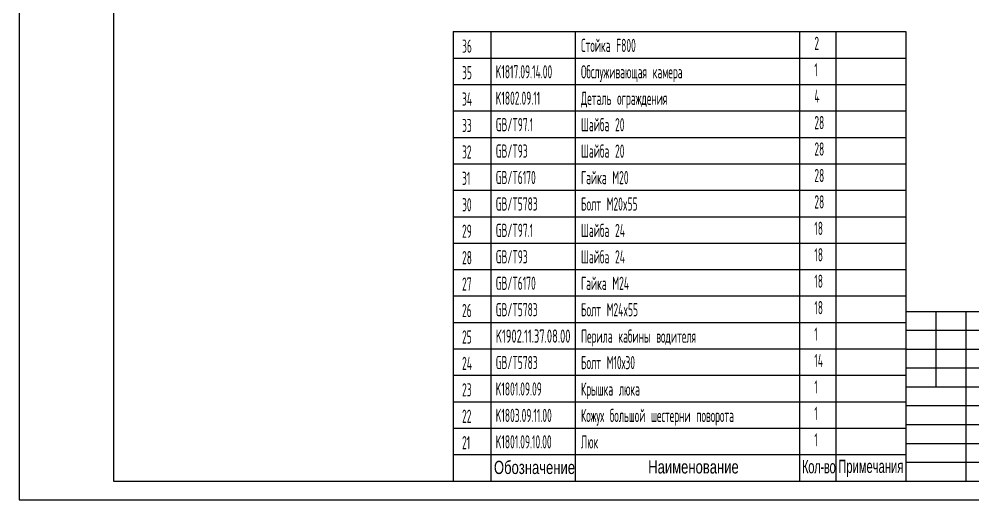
# Model space of a CAD drawing. Header units: millimetres. Extents: x 0 to 16800, y 0 to 12356.
# Drawn here: x 0 to 10113, y 0 to 5093 of the extents above; entities that cross this region are included whole.
import ezdxf
from ezdxf.enums import TextEntityAlignment as Align

# ---------------------------------------------------------------- set-up
doc = ezdxf.new("R2010")
doc.units = ezdxf.units.MM
doc.header["$LTSCALE"] = 400
doc.linetypes.add('F', pattern=[0.75, 0.5, -0.25])
for name, color, linetype in [('01', 7, 'Continuous'), ('02', 1, 'Continuous'), ('04', 2, 'F'), ('THICK', 7, 'Continuous')]:
    doc.layers.add(name, color=color, linetype=linetype)
doc.styles.add('HZLIB', font='TXT.shx', dxfattribs={"width": 0.5, "height": 140})
doc.styles.get("Standard").update_dxf_attribs({"font": 'isocp', "width": 0.707, "bigfont": 'intecad.shx'})

# ---------------------------------------------------------------- blocks, each defined once
blk = doc.blocks.new('*U172')
at = {"layer": '01'}
for points in [[(25, 292), (25, 5)], [(25, 5), (415, 5)]]:
    blk.add_lwpolyline(points, dxfattribs=at)
at = {"layer": '02'}
for points in [[(0, 297), (0, 0)], [(0, 0), (420, 0)]]:
    blk.add_lwpolyline(points, dxfattribs=at)

msp = doc.modelspace()

# ---------------------------------------------------------------- linework, layer by layer
for p, q in [((4603.12, 4960), (4603.12, 200)), ((4603.12, 4960), (9403.12, 4960)), ((5003.12, 4960), (5003.12, 200)), ((5894.12, 4960), (5894.12, 200)), ((8273.07, 4960), (8273.07, 200)), ((8660.44, 4960), (8660.44, 200)), ((9403.12, 4960), (9403.12, 200)), ((4603.12, 4680), (9403.12, 4680)), ((4603.12, 4400), (9403.12, 4400)), ((4603.12, 4120), (9403.12, 4120)), ((4603.12, 3840), (9403.12, 3840)), ((4603.12, 3560), (9403.12, 3560)), ((4603.12, 3280), (9403.12, 3280)), ((4603.12, 3000), (9403.12, 3000)), ((4603.12, 2720), (9403.12, 2720)), ((4603.12, 2440), (9403.12, 2440)), ((4603.12, 2160), (9403.12, 2160)), ((4603.12, 1880), (9403.12, 1880)), ((4603.12, 1600), (9403.12, 1600)), ((4603.12, 1320), (9403.12, 1320)), ((4603.12, 1040), (9403.12, 1040)), ((4603.12, 760), (9403.12, 760)), ((4603.12, 480), (9403.12, 480)), ((4603.12, 200), (9403.12, 200))]:
    msp.add_line(p, q)
at = {"layer": 'THICK'}
for p, q in [((9403.12, 1996.26), (16588.15, 1996.26)), ((9722.35, 1995.39), (9722.35, 1996.26)), ((9722.46, 1197.92), (9722.46, 1996.26)), ((10041.79, 200), (10041.79, 1996.26)), ((9403.12, 1397.5), (11798.13, 1397.5)), ((9403.12, 1197.92), (11798.13, 1197.92)), ((9403.12, 200), (16588.15, 200))]:
    msp.add_line(p, q, dxfattribs=at)
at = {"layer": 'THICK', "color": 3}
for p, q in [((9403.12, 1796.67), (11798.13, 1796.67)), ((9403.12, 1597.09), (11798.13, 1597.09)), ((9403.12, 998.34), (11798.13, 998.34)), ((9403.12, 798.75), (11798.13, 798.75)), ((9403.12, 599.17), (11798.13, 599.17)), ((9403.12, 399.58), (11798.13, 399.58))]:
    msp.add_line(p, q, dxfattribs=at)

# ---------------------------------------------------------------- block references
at = {"layer": '04', "xscale": 40, "yscale": 40, "zscale": 40}
msp.add_blockref('*U172', (0, 0), dxfattribs=at)

# ---------------------------------------------------------------- texts
at = {"style": 'HZLIB', "width": 0.5}
for s, p in [('36', (4696.46, 4736)), ('Стойка F800', (5957.63, 4744.23)), ('2', (8431.75, 4766.47)), ('35', (4696.46, 4456)), ('K1817.09.14.00', (5053.62, 4465.01)), ('Обслуживающая камера', (5957.63, 4464.23)), ('1', (8431.75, 4486.47)), ('34', (4696.46, 4176)), ('K1802.09.11', (5053.62, 4185.01)), ('Деталь ограждения', (5957.63, 4184.23)), ('4', (8431.75, 4206.48)), ('GB/T97.1', (5053.62, 3905.01)), ('28', (8431.75, 3926.48)), ('33', (4696.46, 3896)), ('Шайба 20', (5957.63, 3904.23)), ('32', (4696.46, 3616)), ('GB/T93', (5053.62, 3625.01)), ('Шайба 20', (5957.63, 3624.23)), ('28', (8431.75, 3646.48)), ('31', (4696.46, 3336)), ('GB/T6170', (5053.62, 3345.01)), ('Гайка M20', (5957.63, 3344.23)), ('28', (8431.75, 3366.48)), ('30', (4696.46, 3056)), ('GB/T5783', (5053.62, 3065.01)), ('Болт M20x55', (5957.63, 3064.23)), ('28', (8431.75, 3086.48)), ('18', (8431.75, 2806.48)), ('29', (4696.46, 2776)), ('GB/T97.1', (5053.62, 2785.01)), ('Шайба 24', (5957.63, 2784.23)), ('28', (4696.46, 2496)), ('GB/T93', (5053.62, 2505.01)), ('Шайба 24', (5957.63, 2504.23)), ('18', (8431.75, 2526.48)), ('27', (4696.46, 2216)), ('GB/T6170', (5053.62, 2225.01)), ('Гайка M24', (5957.63, 2224.23)), ('18', (8431.75, 2246.48)), ('26', (4696.46, 1936)), ('GB/T5783', (5053.62, 1945.02)), ('Болт M24x55', (5957.63, 1944.24)), ('18', (8431.75, 1966.48)), ('1', (8431.75, 1686.48)), ('25', (4696.46, 1656)), ('Перила кабины водителя', (5957.63, 1664.24)), ('GB/T5783', (5053.62, 1385.02)), ('Болт M10х30', (5957.63, 1384.24)), ('14', (8431.75, 1406.49)), ('24', (4696.46, 1376)), ('23', (4696.46, 1096)), ('K1801.09.09', (5053.62, 1105.02)), ('Крышка люка', (5957.63, 1104.24)), ('1', (8431.75, 1126.49)), ('22', (4696.46, 816)), ('K1803.09.11.00', (5053.62, 825.02)), ('Кожух большой шестерни поворота', (5957.63, 824.24)), ('1', (8431.75, 846.49)), ('21', (4696.46, 536)), ('K1801.09.10.00', (5053.62, 545.02)), ('Люк', (5957.63, 544.24)), ('1', (8431.75, 566.49))]:
    msp.add_text(s, height=140, dxfattribs=at).set_placement(p)
at = {"style": 'HZLIB', "width": 0.459018}
msp.add_text('K1902.11.37.08.00', height=140, dxfattribs=at).set_placement((5053.62, 1665.02), (5846.19, 1665.02), align=Align.FIT)
at = {"layer": '04', "char_height": 140, "attachment_point": 1}
for s, insert in [('{\\fArial|b0|i0|c204|p34;\\C0;Обозначение}', (5034.73, 414.18)), ('{\\fArial|b0|i0|c204|p34;\\C0;Наименование}', (6670.22, 419.79)), ('{\\fArial|b0|i0|c204|p34;\\W0.607;\\T0.95;\\C0;Кол-во}', (8301.3, 421.48)), ('{\\fArial|b0|i0|c204|p34;\\W0.607;\\C0;Примечания}', (8685.48, 425.3))]:
    msp.add_mtext(s, dxfattribs=dict(at, insert=insert))

doc.saveas('drawing.dxf')
